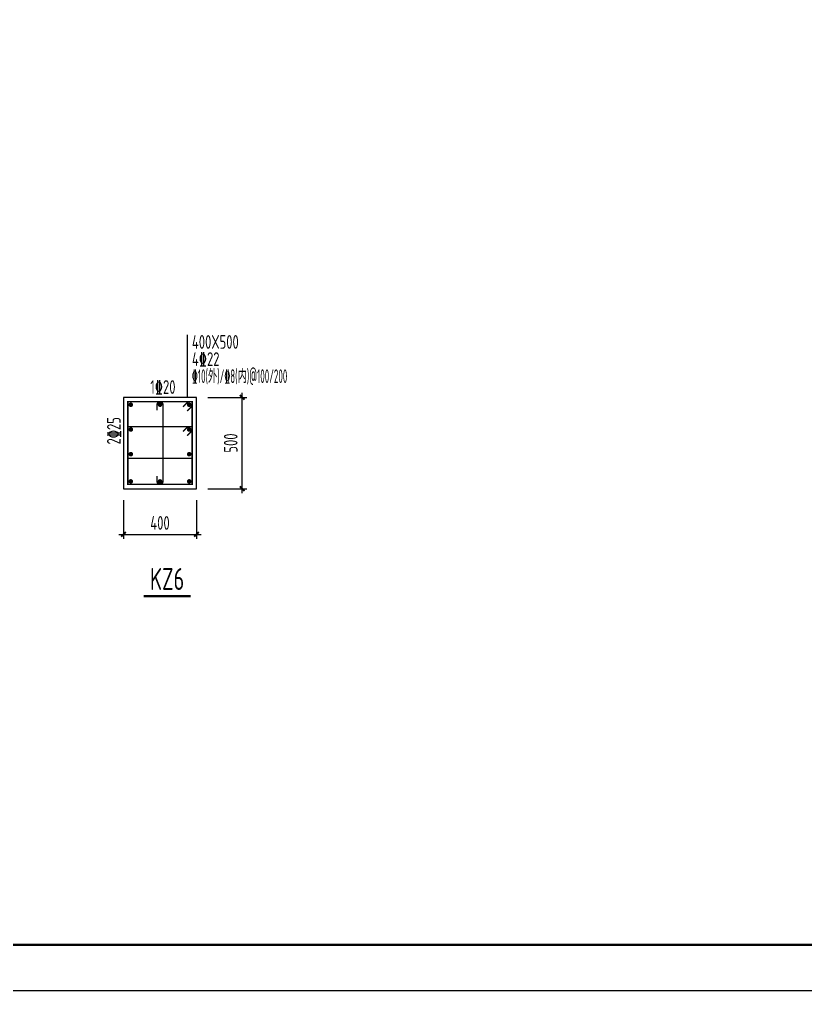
# Model space of a CAD drawing. Extents: x -472319 to -112444, y -516749 to -5704.
# Drawn here: x -376905 to -359672, y -442315 to -421041 of the extents above; entities that cross this region are included whole.
import ezdxf
from ezdxf.enums import TextEntityAlignment as Align

# ---------------------------------------------------------------- set-up
doc = ezdxf.new("R2010")
doc.units = 0
doc.header["$LTSCALE"] = 100
doc.header["$MEASUREMENT"] = 0
for name, color, linetype in [('COLU_DE', 7, 'Continuous'), ('DIM', 3, 'Continuous'), ('FRAME', 3, 'Continuous'), ('REIN', 1, 'Continuous'), ('TEXT', 7, 'Continuous'), ('THICK', 6, 'Continuous'), ('填充', 8, 'Continuous'), ('审核修改', 6, 'Continuous')]:
    doc.layers.add(name, color=color, linetype=linetype)
doc.styles.add('TSSD_Dimension', font='Tssdeng.shx', dxfattribs={"width": 0.7, "bigfont": 'hztxt.shx'})
doc.styles.add('TSSD_Label', font='Tssdeng.shx', dxfattribs={"width": 0.7, "bigfont": 'hztxt.shx'})
doc.styles.add('TSSD_Rein', font='Tssdeng.shx', dxfattribs={"width": 0.7, "bigfont": 'hztxt.shx'})
doc.dimstyles.new('TSSD_25_100', dxfattribs={"dimtxt": 300, "dimasz": 100, "dimexe": 100, "dimexo": 250, "dimgap": 100, "dimtad": 1, "dimdec": 0, "dimlfac": 0.25, "dimzin": 0, "dimdsep": 46, "dimtxsty": 'TSSD_Dimension', "dimblk": 'ARCHTICK', "dimcen": 0, "dimdle": 100, "dimclrt": 7, "dimadec": 0, "dimazin": 0, "dimtfac": 1, "dimtdec": 0, "dimtix": 1, "dimtmove": 2, "dimatfit": 3, "dimfxl": 0, "dimtolj": 1, "dimtzin": 0, "dimarcsym": 0})

# ---------------------------------------------------------------- blocks, each defined once
blk = doc.blocks.new('_ArchTick')
at = {"color": 0, "linetype": 'ByBlock', "const_width": 0.4}
blk.add_lwpolyline([(-0.5, -0.5), (0.5, 0.5)], dxfattribs=at)
blk = doc.blocks.new('*D2461')
at = {"layer": 'Defpoints', "color": 0, "transparency": 16777216}
for p in [(-373023.5, -429321), (-372023.5, -429321), (-373023.5, -431321)]:
    blk.add_point(p, dxfattribs=at)
at = {"layer": 'DIM', "color": 0, "lineweight": -2, "transparency": 16777216}
for p, q in [((-372023.5, -431421), (-372023.5, -429221)), ((-372773.5, -429321), (-371923.5, -429321)), ((-372773.5, -431321), (-371923.5, -431321))]:
    blk.add_line(p, q, dxfattribs=at)
at = {"layer": 'DIM', "color": 0, "lineweight": -2, "transparency": 16777216, "xscale": 100, "yscale": 100, "zscale": 100}
for p, rotation in [((-372023.5, -429321), 90), ((-372023.5, -431321), 270)]:
    blk.add_blockref('_ArchTick', p, dxfattribs=dict(at, rotation=rotation))
at = {"layer": 'DIM', "color": 7, "transparency": 16777216, "insert": (-372273.5, -430321), "char_height": 300, "attachment_point": 5, "rotation": 90, "style": 'TSSD_Dimension'}
blk.add_mtext('\\A1;500', dxfattribs=at)
blk = doc.blocks.new('*D2462')
at = {"layer": 'Defpoints', "color": 0, "transparency": 16777216}
for p in [(-374623.5, -431321), (-373023.5, -431321), (-373023.5, -432321)]:
    blk.add_point(p, dxfattribs=at)
at = {"layer": 'DIM', "color": 0, "lineweight": -2, "transparency": 16777216}
for p, q in [((-374623.5, -431571), (-374623.5, -432421)), ((-373023.5, -431571), (-373023.5, -432421)), ((-374723.5, -432321), (-372923.5, -432321))]:
    blk.add_line(p, q, dxfattribs=at)
at = {"layer": 'DIM', "color": 0, "lineweight": -2, "transparency": 16777216, "xscale": 100, "yscale": 100, "zscale": 100, "rotation": 180}
blk.add_blockref('_ArchTick', (-374623.5, -432321), dxfattribs=at)
at = {"layer": 'DIM', "color": 0, "lineweight": -2, "transparency": 16777216, "xscale": 100, "yscale": 100, "zscale": 100}
blk.add_blockref('_ArchTick', (-373023.5, -432321), dxfattribs=at)
at = {"layer": 'DIM', "color": 7, "transparency": 16777216, "insert": (-373823.5, -432071), "char_height": 300, "attachment_point": 5, "style": 'TSSD_Dimension'}
blk.add_mtext('\\A1;400', dxfattribs=at)
blk = doc.blocks.new('A$C20674F94')
at = {"layer": 'FRAME'}
for p, q in [((2500, 1000), (83100, 1000)), ((0, 0), (84100, 0))]:
    blk.add_line(p, q, dxfattribs=at)
at = {"layer": 'FRAME', "const_width": 50}
blk.add_lwpolyline([(2500, 58400), (83100, 58400), (83100, 1000), (2500, 1000), (2500, 58400)], dxfattribs=at)

msp = doc.modelspace()

# ---------------------------------------------------------------- linework, layer by layer
at = {"layer": 'COLU_DE'}
msp.add_lwpolyline([(-373023.5, -429321), (-374623.5, -429321), (-374623.5, -431321), (-373023.5, -431321)], close=True, dxfattribs=at)
at = {"layer": 'REIN', "const_width": 30}
for points in [[(-373118.5, -429416), (-374528.5, -429416), (-374528.5, -431226), (-373118.5, -431226)], [(-373118.5, -429959.5), (-374528.5, -429959.5), (-374528.5, -430655.5), (-373118.5, -430655.5)]]:
    msp.add_lwpolyline(points, close=True, dxfattribs=at)
at = {"layer": 'REIN', "const_width": 50}
for points in [[(-374488.5, -429481, 1), (-374438.5, -429481, 1)], [(-373798.5, -429481, 1), (-373848.5, -429481, 1)], [(-373208.5, -429481, 1), (-373158.5, -429481, 1)], [(-374488.5, -430024.5, 1), (-374438.5, -430024.5, 1)], [(-373208.5, -430024.5, 1), (-373158.5, -430024.5, 1)], [(-374488.5, -430565, 1), (-374438.5, -430565, 1)], [(-373208.5, -430565, 1), (-373158.5, -430565, 1)], [(-374488.5, -431161, 1), (-374438.5, -431161, 1)], [(-373798.5, -431161, 1), (-373848.5, -431161, 1)], [(-373208.5, -431161, 1), (-373158.5, -431161, 1)]]:
    msp.add_lwpolyline(points, format="xyb", close=True, dxfattribs=at)
at = {"layer": 'REIN', "const_width": 30}
msp.add_lwpolyline([(-373888.5, -431041), (-373888.5, -431161, 1), (-373758.5, -431161), (-373758.5, -429481, 1), (-373888.5, -429481), (-373888.5, -429601)], format="xyb", dxfattribs=at)
for points in [[(-373210.424, -429416), (-373319.799, -429525.375)], [(-373227.875, -429617.299), (-373118.5, -429507.924)], [(-373210.424, -429959.5), (-373319.799, -430068.875)], [(-373227.875, -430160.799), (-373118.5, -430051.424)]]:
    msp.add_lwpolyline(points, dxfattribs=at)
at = {"layer": 'TEXT'}
msp.add_line((-373223.5, -429321), (-373223.5, -427947.5), dxfattribs=at)
at = {"layer": 'THICK', "const_width": 50}
msp.add_lwpolyline([(-374185.1, -433673), (-373151.253, -433673)], dxfattribs=at)

# ---------------------------------------------------------------- block references
at = {"layer": '填充'}
msp.add_blockref('A$C20674F94', (-426539.499, -442314.5), dxfattribs=at)

# ---------------------------------------------------------------- texts
at = {"layer": 'TEXT', "style": 'TSSD_Rein'}
for s, width, p in [('400X500', 0.7, (-373123.5, -428256)), ('4\x8422', 0.7, (-373123.5, -428631)), ('%%13210(外)/%%1328(内)@100/200', 0.5, (-373123.5, -429006))]:
    msp.add_text(s, height=300, dxfattribs=dict(at, width=width)).set_placement(p)
at = {"layer": 'TEXT', "style": 'TSSD_Rein', "width": 0.7}
msp.add_text('2%%13225', height=300, rotation=90, dxfattribs=at).set_placement((-374685.502, -430351.505))
at = {"layer": 'THICK', "style": 'TSSD_Label', "width": 0.7}
msp.add_text('KZ6', height=480, dxfattribs=at).set_placement((-373668.176, -433298), align=Align.MIDDLE)
at = {"layer": '审核修改', "style": 'TSSD_Rein', "width": 0.7}
msp.add_text('1%%13220', height=300, dxfattribs=at).set_placement((-374038, -429243.5))

# ---------------------------------------------------------------- dimensions: what is measured, and where the dimension line sits
at = {"layer": 'DIM'}
for p1, p2, picture, middle in [((-373023.5, -431321), (-373023.5, -429321), '*D2461', (-372273.5, -430321)), ((-374623.5, -431321), (-373023.5, -431321), '*D2462', (-373823.5, -432071))]:
    dim = msp.add_aligned_dim(p1=p1, p2=p2, distance=-1000, dimstyle='TSSD_25_100', dxfattribs=at)
    dim.commit()
    dim.dimension.update_dxf_attribs({"geometry": picture, "text_midpoint": middle})

doc.saveas('drawing.dxf')
